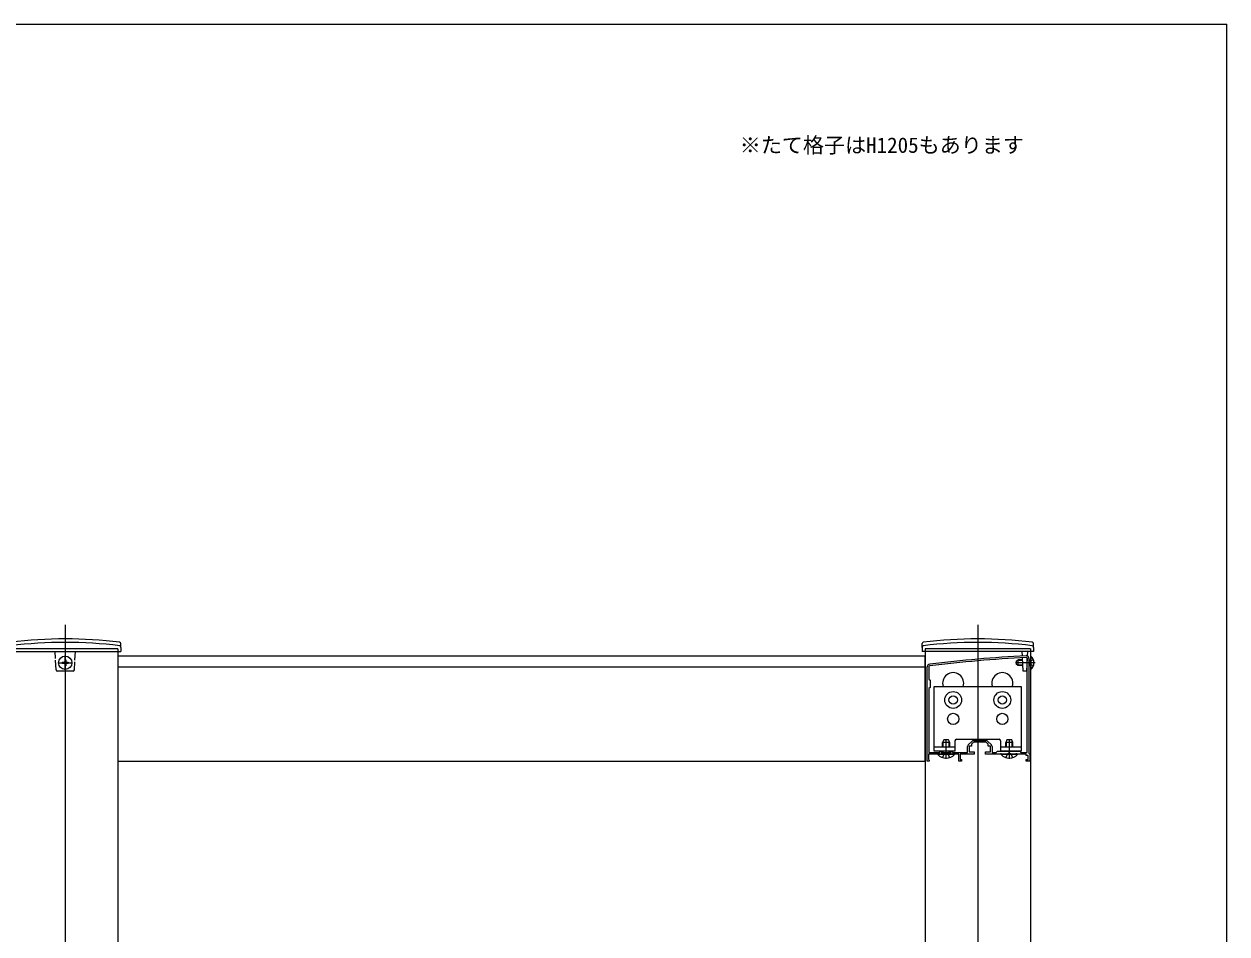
# Model space of a CAD drawing. Units: millimetres, scale not verified. Extents: x -875 to 875, y -1304 to 1296.
# Drawn here: x 18 to 875, y 598 to 1246 of the extents above; entities that cross this region are included whole.
import ezdxf
from ezdxf.enums import TextEntityAlignment as Align

# ---------------------------------------------------------------- set-up
doc = ezdxf.new("R2010")
doc.units = ezdxf.units.MM
doc.header["$LTSCALE"] = 8
for name, color, linetype in [('0-1_USER1', 3, 'Continuous'), ('0-2_YKK_11', 7, 'Continuous'), ('0-3_YKK_12', 2, 'Continuous'), ('0-4_YKK_13', 4, 'Continuous'), ('0-6_YKK_ZWAK', 7, 'Continuous')]:
    doc.layers.add(name, color=color, linetype=linetype)
doc.styles.add('ＭＳ ゴシック', font='')
doc.styles.get('ＭＳ ゴシック').set_extended_font_data('MS Gothic')

msp = doc.modelspace()

# ---------------------------------------------------------------- linework, layer by layer
at = {"layer": '0-2_YKK_11'}
for p, q in [((732.8, 727.303), (732.8, 794.103)), ((690.739, 732.539), (693.564, 735.363)), ((694.624, 735.803), (703.376, 735.803)), ((704.436, 735.363), (707.261, 732.539))]:
    msp.add_line(p, q, dxfattribs=at)
for points in [[(734, 794.103), (734, 726.603), (734.5, 726.103), (734.5, 721.103), (732, 721.103), (732, 722.103), (733.5, 722.103), (733.5, 725.103), (732, 725.103), (732, 726.103), (725.458, 726.103), (725.275, 726.223), (724.725, 726.223), (724.542, 726.103), (720.458, 726.103), (720.275, 726.223), (719.725, 726.223), (719.542, 726.103), (714.458, 726.103), (714.275, 726.223), (713.725, 726.223), (713.542, 726.103), (703, 726.103), (703, 727.603), (706.5, 727.603), (706.5, 731.603), (705, 731.603), (705, 733.103), (703.5, 734.603), (699.458, 734.603), (699.275, 734.723), (698.725, 734.723), (698.542, 734.603), (694.5, 734.603), (693, 733.103), (693, 731.603), (691.5, 731.603), (691.5, 727.603), (695, 727.603), (695, 726.103)], [(695, 726.103), (685, 726.103), (685, 722.103), (686, 722.103), (686, 721.103), (684, 721.103), (684, 726.103), (675.458, 726.103), (675.275, 726.223), (674.725, 726.223), (674.542, 726.103), (662.5, 726.103), (662.5, 722.394), (662.75, 722.099), (663, 721.803), (663, 721.103), (661.5, 721.103), (661.5, 788.103)], [(662.7, 788.103), (662.7, 779.403), (663.5, 778.603), (663.5, 773.603), (662.7, 772.803), (662.7, 727.303), (670.6, 727.303), (670.6, 728.103), (671.5, 728.103), (671.5, 727.303), (678.5, 727.303), (678.5, 728.103), (679.4, 728.103), (679.4, 727.303), (690.3, 727.303), (690.3, 731.479)], [(707.7, 731.479), (707.7, 727.303), (710.7, 727.303), (711.5, 728.103), (727.5, 728.103), (728.3, 727.303), (732.8, 727.303)]]:
    msp.add_lwpolyline(points, dxfattribs=at)
for centre, radius, start, end in [((663.5, 788.103), 2, 96.98007, 179.99999), ((663.5, 788.103), 0.8, 96.98007, 179.99999), ((784.781, -202.496), 999.996, 93.03159, 96.98007), ((784.781, -202.496), 998.796, 93.03159, 96.98007), ((732, 794.103), 2, 359.99999, 93.0316), ((732, 794.103), 0.8, 359.99999, 93.03161), ((691.8, 731.479), 1.5, 134.99999, 179.99998), ((694.624, 734.303), 1.5, 90.00002, 135.00001), ((703.376, 734.303), 1.5, 44.99999, 89.99998), ((706.2, 731.479), 1.5, 0.00002, 45.00001)]:
    msp.add_arc(centre, radius, start, end, dxfattribs=at)
at = {"layer": '0-3_YKK_12'}
for p, q in [((47.5, 818.103), (47.5, -60.897)), ((697.5, 818.103), (697.5, 164.103)), ((85, 801.103), (10, 801.103)), ((85, 801.103), (85, 799.103)), ((85, 799.103), (85, 362.581)), ((735, 801.103), (660, 801.103)), ((660, 801.103), (660, 799.103)), ((660, 799.103), (660, 360.103)), ((735, 801.103), (735, 799.103)), ((735, 799.103), (735, 181.103)), ((85, 796.1), (660, 796.1)), ((85, 788.1), (660, 788.1))]:
    msp.add_line(p, q, dxfattribs=at)
msp.add_lwpolyline([(85, 721.1), (660, 721.1), (660, 796.1)], dxfattribs=at)
for centre in [(680, 776.603), (715, 776.603)]:
    msp.add_arc(centre, 7.5, 340.52879, 199.47121, dxfattribs=at)
at = {"layer": '0-4_YKK_13'}
for p, q in [((7.852, 799.103), (87.148, 799.103)), ((40.52, 794.27), (40.266, 799.103)), ((54.417, 793.053), (54.734, 799.103)), ((87.2, 802.103), (87.148, 799.103)), ((87.2, 802.103), (87.153, 804.77)), ((657.8, 802.103), (657.847, 804.77)), ((657.8, 802.103), (657.852, 799.103)), ((737.148, 799.103), (657.852, 799.103)), ((729.27, 795.958), (729.105, 799.103)), ((732.895, 799.103), (732.731, 795.965)), ((737.2, 802.103), (737.148, 799.103)), ((737.2, 802.103), (737.153, 804.77)), ((40.95, 786.05), (40.583, 793.061)), ((42.4, 791.103), (52.6, 791.103)), ((45.35, 791.453), (45.35, 790.753)), ((45.35, 791.453), (46.65, 791.453)), ((45.35, 790.753), (46.65, 790.753)), ((47.15, 793.253), (47.85, 793.253)), ((47.15, 793.253), (47.15, 791.953)), ((47.15, 790.253), (47.15, 788.953)), ((47.15, 788.953), (47.85, 788.953)), ((47.5, 786.003), (47.5, 796.203)), ((47.85, 793.253), (47.85, 791.953)), ((47.85, 790.253), (47.85, 788.953)), ((48.35, 791.453), (49.65, 791.453)), ((48.35, 790.753), (49.65, 790.753)), ((49.65, 791.453), (49.65, 790.753)), ((54.05, 786.05), (54.354, 791.854)), ((738.5, 791.103), (724.446, 791.103)), ((725, 792.403), (726.4, 793.103)), ((725, 789.803), (725, 792.403)), ((726.4, 789.103), (725, 789.803)), ((729.439, 792.724), (725.642, 792.724)), ((729.609, 789.482), (725.642, 789.482)), ((729.419, 793.103), (726.4, 793.103)), ((726.4, 789.103), (726.4, 793.103)), ((729.629, 789.103), (726.4, 789.103)), ((729.839, 785.103), (729.332, 794.759)), ((732.657, 794.559), (732.161, 785.103)), ((732.8, 789.103), (732.371, 789.103)), ((732.8, 789.482), (732.391, 789.482)), ((732.8, 792.724), (732.561, 792.724)), ((732.8, 793.103), (732.581, 793.103)), ((734, 793.032), (734.412, 792.958)), ((734, 792.818), (734.615, 792.964)), ((734, 789.387), (734.615, 789.242)), ((734, 789.174), (734.412, 789.247)), ((735.093, 792.248), (734.484, 791.103)), ((735.093, 789.958), (734.484, 791.103)), ((735, 795.853), (735, 786.353)), ((735.227, 795.853), (735, 795.853)), ((737.109, 793.253), (735.093, 792.248)), ((737.109, 788.953), (735.093, 789.958)), ((735.227, 795.853), (735.227, 786.353)), ((53.051, 785.103), (41.949, 785.103)), ((732.161, 785.103), (729.839, 785.103)), ((735.227, 786.353), (735, 786.353)), ((681.25, 731.003), (666.5, 731.003)), ((673.3, 736.103), (672.5, 734.403)), ((672.5, 731.003), (672.5, 734.403)), ((677.5, 734.403), (672.5, 734.403)), ((672.933, 731.003), (672.933, 735.323)), ((676.7, 736.103), (673.3, 736.103)), ((675, 722.603), (675, 736.603)), ((677.5, 734.403), (676.7, 736.103)), ((677.067, 731.003), (677.067, 735.323)), ((677.5, 731.003), (677.5, 734.403)), ((682.25, 736.603), (712.75, 736.603)), ((713.75, 735.603), (713.75, 728.103)), ((728.5, 731.003), (713.75, 731.003)), ((718.3, 736.103), (717.5, 734.403)), ((717.5, 731.003), (717.5, 734.403)), ((722.5, 734.403), (717.5, 734.403)), ((717.933, 731.003), (717.933, 735.323)), ((721.7, 736.103), (718.3, 736.103)), ((720, 722.603), (720, 736.603)), ((722.5, 734.403), (721.7, 736.103)), ((722.067, 731.003), (722.067, 735.323)), ((722.5, 731.003), (722.5, 734.403)), ((669.1, 726.103), (680.9, 726.103)), ((669.1, 725.855), (669.1, 726.103)), ((680.9, 725.855), (669.1, 725.855)), ((672.5, 727.303), (672.5, 728.103)), ((672.5, 723.52), (673.855, 726.238)), ((672.933, 727.303), (672.933, 728.103)), ((675, 726.846), (673.855, 726.238)), ((675, 726.846), (676.145, 726.238)), ((677.5, 723.52), (676.145, 726.238)), ((677.067, 727.303), (677.067, 728.103)), ((677.5, 727.303), (677.5, 728.103)), ((680.9, 725.855), (680.9, 726.103)), ((714.1, 726.103), (725.9, 726.103)), ((714.1, 725.855), (714.1, 726.103)), ((725.9, 725.855), (714.1, 725.855)), ((717.5, 723.52), (718.855, 726.238)), ((720, 726.846), (718.855, 726.238)), ((720, 726.846), (721.145, 726.238)), ((722.5, 723.52), (721.145, 726.238)), ((725.9, 725.855), (725.9, 726.103))]:
    msp.add_line(p, q, dxfattribs=at)
for points in [[(666.5, 728.103), (666.5, 774.103), (728.5, 774.103), (728.5, 728.103), (713.75, 728.103)], [(681.25, 735.603), (681.25, 728.103), (666.5, 728.103)]]:
    msp.add_lwpolyline(points, dxfattribs=at)
for centre, radius in [((47.5, 791.103), 4.75), ((680, 764.603), 6), ((680, 764.603), 3), ((715, 764.603), 6), ((715, 764.603), 3), ((680, 751.103), 4), ((715, 751.103), 4)]:
    msp.add_circle(centre, radius, dxfattribs=at)
for centre, radius, start, end in [((47.5, 488.103), 317.528, 82.97773, 97.02227), ((47.5, 488.103), 320, 83.0403, 96.9597), ((86.154, 804.752), 1, 1, 83.0403), ((658.846, 804.752), 1, 96.9597, 179), ((697.5, 488.103), 317.528, 82.97773, 97.02227), ((697.5, 488.103), 320, 83.0403, 96.9597), ((736.154, 804.752), 1, 1, 83.0403), ((86.197, 802.256), 1, 1, 82.97773), ((658.803, 802.256), 1, 97.02227, 179), ((736.197, 802.256), 1, 1, 82.97773), ((46.65, 791.953), 0.5, 270, 0), ((46.65, 790.253), 0.5, 0, 90), ((48.35, 791.953), 0.5, 180, 270), ((48.35, 790.253), 0.5, 90, 180), ((734.5, 793.45), 0.5, 259.90904, 0), ((734.5, 788.755), 0.5, 0, 100.09096), ((731.4, 791.103), 6.1, 308.85935, 51.14065), ((41.949, 786.103), 1, 183, 270), ((53.051, 786.103), 1, 270, 357), ((682.25, 735.603), 1, 90, 180), ((712.75, 735.603), 1, 0, 90), ((675, 730.803), 7.7, 219.98312, 320.01688), ((720, 730.803), 7.7, 219.98312, 320.01688)]:
    msp.add_arc(centre, radius, start, end, dxfattribs=at)
at = {"layer": '0-6_YKK_ZWAK'}
msp.add_line((-875, 1246.1), (875, 1246.1), dxfattribs=at)
msp.add_lwpolyline([(-875, -1303.9), (875, -1303.9), (875, 1246.1)], dxfattribs=at)

# ---------------------------------------------------------------- texts
at = {"layer": '0-1_USER1', "style": 'ＭＳ ゴシック'}
msp.add_text('※たて格子はH1205もあります', height=11, dxfattribs=at).set_placement((527.955, 1151.06), align=Align.BOTTOM_LEFT)

doc.saveas('drawing.dxf')
